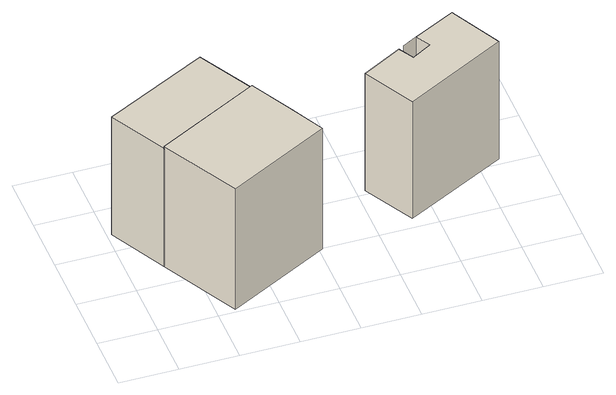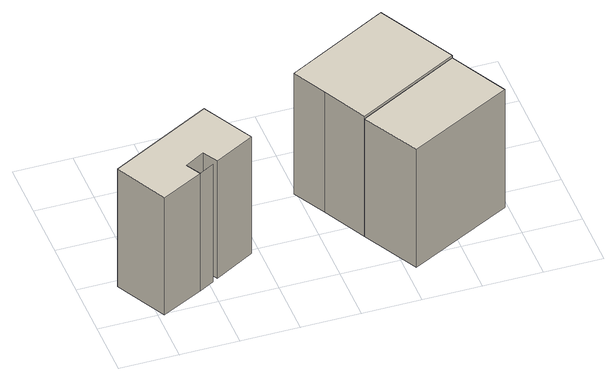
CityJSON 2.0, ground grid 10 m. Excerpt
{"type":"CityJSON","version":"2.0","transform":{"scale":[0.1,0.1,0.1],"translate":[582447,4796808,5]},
"CityObjects":{
"building1":{"type":"Building","children":["building1-1"],"geometry":[{"type":"MultiSurface","lod":"1","boundaries":[[[0,1,2,3]],[[1,4,5,2]],[[4,6,7,5]],[[6,0,3,7]],[[6,4,1,0]]]}]},
"building1-1":{"type":"BuildingPart","attributes":{"name":"8297501_P","measuredHeight":24.11},"parents":["building1"],"geometry":[{"type":"MultiSurface","lod":"2","boundaries":[[[0,1,2,3]],[[1,4,5,2]],[[4,6,7,5]],[[6,0,3,7]],[[6,4,1,0]]],"semantics":{"surfaces":[{"type":"WallSurface"},{"type":"RoofSurface"}],"values":[0,0,0,0,1]}}]},
"building2":{"type":"Building","children":["building2-1"],"geometry":[{"type":"MultiSurface","lod":"1","boundaries":[[[8,9,10,11]],[[9,12,13,10]],[[12,14,2,13]],[[14,15,3,2]],[[15,8,11,3]],[[15,14,12,9,8]]]}]},
"building2-1":{"type":"BuildingPart","attributes":{"name":"8297502_P","measuredHeight":24.63},"parents":["building2"],"geometry":[{"type":"MultiSurface","lod":"2","boundaries":[[[8,9,10,11]],[[9,12,13,10]],[[12,14,2,13]],[[14,15,3,2]],[[15,8,11,3]],[[15,14,12,9,8]]],"semantics":{"surfaces":[{"type":"WallSurface"},{"type":"RoofSurface"}],"values":[0,0,0,0,0,1]}}]},
"building3":{"type":"Building","children":["building3-1"],"geometry":[{"type":"MultiSurface","lod":"1","boundaries":[[[16,17,18,19]],[[17,20,21,18]],[[20,22,23,21]],[[22,24,25,23]],[[24,26,27,25]],[[26,28,29,27]],[[26,30,31,27]],[[30,32,33,31]],[[32,16,19,33]],[[32,30,26,28,26,24,22,20,17,16]]]}]},
"building3-1":{"type":"BuildingPart","attributes":{"name":"8297565_P","measuredHeight":23.93},"parents":["building3"],"geometry":[{"type":"MultiSurface","lod":"2","boundaries":[[[16,17,18,19]],[[17,20,21,18]],[[20,22,23,21]],[[22,24,25,23]],[[24,26,27,25]],[[26,28,29,27]],[[26,30,31,27]],[[30,32,33,31]],[[32,16,19,33]],[[32,30,26,28,26,24,22,20,17,16]]],"semantics":{"surfaces":[{"type":"WallSurface"},{"type":"RoofSurface"}],"values":[0,0,0,0,0,0,0,0,0,1]}}]}
},
"vertices":[
[235,230,254],[58,137,254],[58,137,13],[235,230,13],[6,236,254],[6,236,13],[183,326,254],[183,326,13],
[275,154,259],[305,96,259],[305,96,12],[275,154,13],[129,3,259],[129,3,13],[58,137,259],[235,230,259],
[461,120,250],[414,208,250],[414,208,11],[461,120,11],[483,246,250],[483,246,10],[498,220,250],[498,220,11],[532,240,250],[532,240,10],[518,265,250],[518,265,10],[492,251,250],[492,251,10],[590,302,250],[590,302,11],[636,212,250],[636,212,10]
]}
